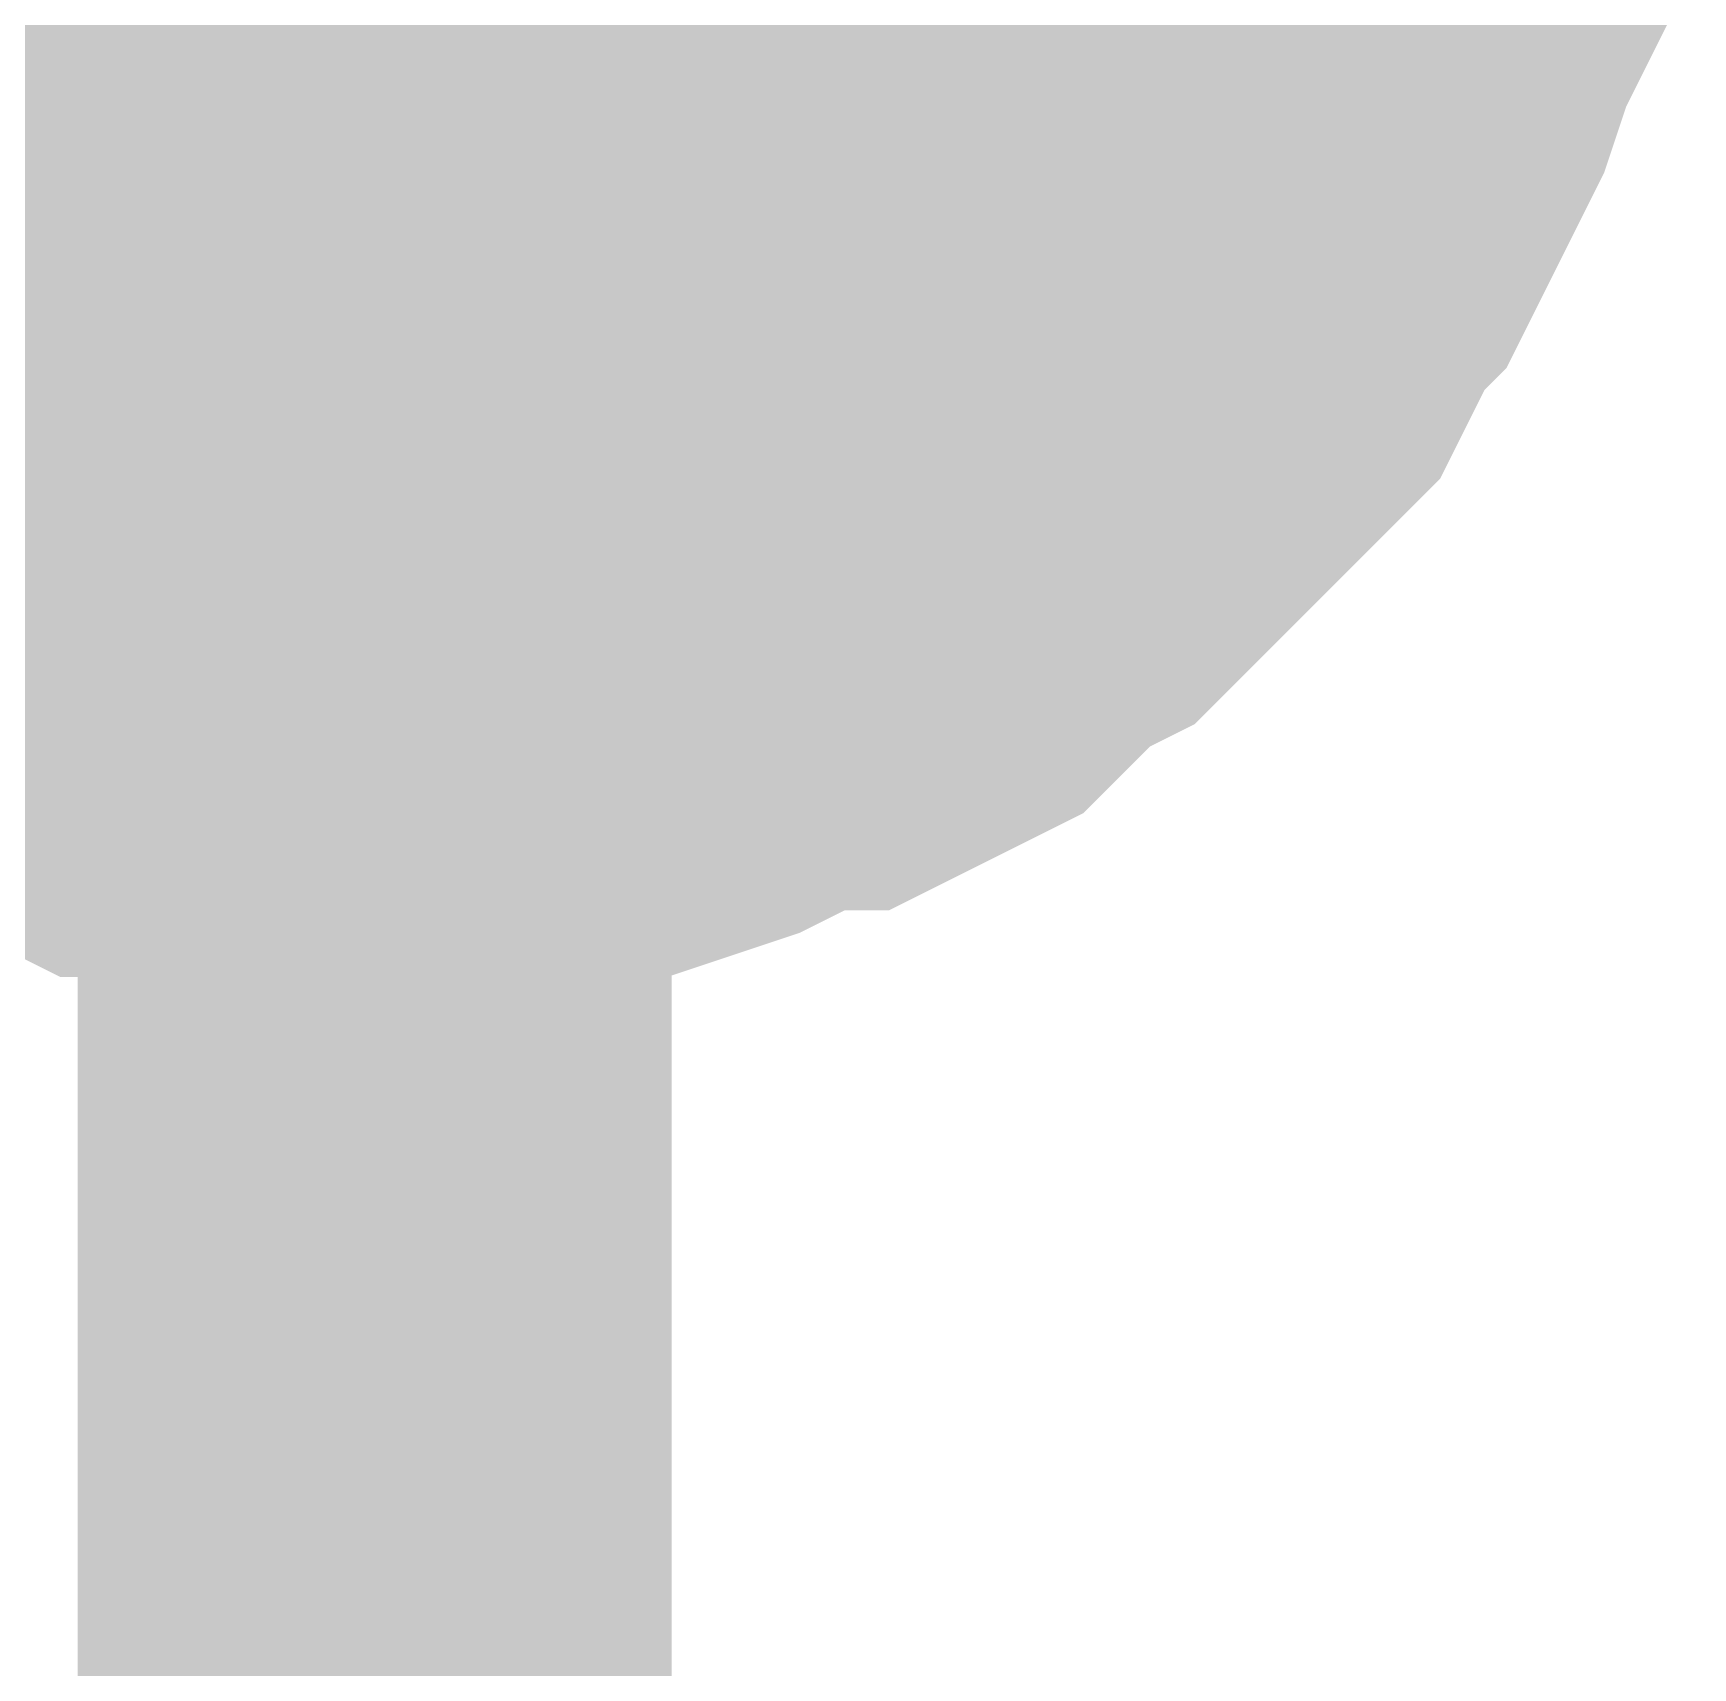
# Model space of a CAD drawing. Header units: inches. Extents: x 0 to 594, y 0 to 420.
# Drawn here: x 244.83 to 245.668, y 186.499 to 187.324 of the extents above; entities that cross this region are included whole.
import ezdxf

# ---------------------------------------------------------------- set-up
doc = ezdxf.new("R2010")
doc.units = ezdxf.units.IN
doc.layers.add('Sheet', color=255, linetype='Continuous')

msp = doc.modelspace()

# ---------------------------------------------------------------- linework, layer by layer
at = {"layer": 'Sheet'}
msp.add_lwpolyline([(244.74601, 187.50001, 0.508, 0.508, 1), (245.25401, 187.50001, 0.508, 0.508, 1)], format="xyseb", close=True, dxfattribs=at)
for points in [[(245.51776, 187.4904, 0.29972, 0.29972, 0), (245.51776, 187.468, 0.29972, 0.29972, 0), (245.51776, 187.43441, 0.29972, 0.29972, 0), (245.50656, 187.41201, 0.29972, 0.29972, 0), (245.50656, 187.38961, 0.29972, 0.29972, 0), (245.50656, 187.36721, 0.29972, 0.29972, 0), (245.49536, 187.34482, 0.29972, 0.29972, 0), (245.48416, 187.31122, 0.29972, 0.29972, 0), (245.47296, 187.28882, 0.29972, 0.29972, 0), (245.46177, 187.26643, 0.29972, 0.29972, 0), (245.45057, 187.24403, 0.29972, 0.29972, 0), (245.43937, 187.23283, 0.29972, 0.29972, 0), (245.42817, 187.21043, 0.29972, 0.29972, 0), (245.41697, 187.18803, 0.29972, 0.29972, 0), (245.39457, 187.16564, 0.29972, 0.29972, 0), (245.38337, 187.15444, 0.29972, 0.29972, 0), (245.36097, 187.13204, 0.29972, 0.29972, 0), (245.34977, 187.12084, 0.29972, 0.29972, 0), (245.32738, 187.09844, 0.29972, 0.29972, 0), (245.30498, 187.08724, 0.29972, 0.29972, 0), (245.29378, 187.07605, 0.29972, 0.29972, 0), (245.27138, 187.05365, 0.29972, 0.29972, 0), (245.24898, 187.04245, 0.29972, 0.29972, 0), (245.22658, 187.03125, 0.29972, 0.29972, 0), (245.20419, 187.03125, 0.29972, 0.29972, 0), (245.18179, 187.02005, 0.29972, 0.29972, 0), (245.15939, 187.00885, 0.29972, 0.29972, 0), (245.12579, 186.99765, 0.29972, 0.29972, 0), (245.10339, 186.99765, 0.29972, 0.29972, 0), (245.081, 186.99765, 0.29972, 0.29972, 0), (245.0586, 186.98646, 0.29972, 0.29972, 0), (245.025, 186.98646, 0.29972, 0.29972, 0), (245.0026, 186.98646, 0.29972, 0.29972, 0)], [(245.0026, 184.99307, 0.29972, 0.29972, 0), (245.0026, 187.4904, 0.29972, 0.29972, 0)], [(245.51776, 187.4904, 0.29972, 0.29972, 0), (245.51776, 187.468, 0.29972, 0.29972, 0), (245.51776, 187.43441, 0.29972, 0.29972, 0), (245.50656, 187.41201, 0.29972, 0.29972, 0), (245.50656, 187.38961, 0.29972, 0.29972, 0), (245.50656, 187.36721, 0.29972, 0.29972, 0), (245.49536, 187.34482, 0.29972, 0.29972, 0), (245.48416, 187.31122, 0.29972, 0.29972, 0), (245.47296, 187.28882, 0.29972, 0.29972, 0), (245.46177, 187.26643, 0.29972, 0.29972, 0), (245.45057, 187.24403, 0.29972, 0.29972, 0), (245.43937, 187.23283, 0.29972, 0.29972, 0), (245.42817, 187.21043, 0.29972, 0.29972, 0), (245.41697, 187.18803, 0.29972, 0.29972, 0), (245.39457, 187.16564, 0.29972, 0.29972, 0), (245.38337, 187.15444, 0.29972, 0.29972, 0), (245.36097, 187.13204, 0.29972, 0.29972, 0), (245.34977, 187.12084, 0.29972, 0.29972, 0), (245.32738, 187.09844, 0.29972, 0.29972, 0), (245.30498, 187.08724, 0.29972, 0.29972, 0), (245.29378, 187.07605, 0.29972, 0.29972, 0), (245.27138, 187.05365, 0.29972, 0.29972, 0), (245.24898, 187.04245, 0.29972, 0.29972, 0), (245.22658, 187.03125, 0.29972, 0.29972, 0), (245.20419, 187.03125, 0.29972, 0.29972, 0), (245.18179, 187.02005, 0.29972, 0.29972, 0), (245.15939, 187.00885, 0.29972, 0.29972, 0), (245.12579, 186.99765, 0.29972, 0.29972, 0), (245.10339, 186.99765, 0.29972, 0.29972, 0), (245.081, 186.99765, 0.29972, 0.29972, 0), (245.0586, 186.98646, 0.29972, 0.29972, 0), (245.025, 186.98646, 0.29972, 0.29972, 0), (245.0026, 186.98646, 0.29972, 0.29972, 0)], [(245.51776, 187.4904, 0.29972, 0.29972, 0), (245.51776, 187.468, 0.29972, 0.29972, 0), (245.51776, 187.43441, 0.29972, 0.29972, 0), (245.50656, 187.41201, 0.29972, 0.29972, 0), (245.50656, 187.38961, 0.29972, 0.29972, 0), (245.50656, 187.36721, 0.29972, 0.29972, 0), (245.49536, 187.34482, 0.29972, 0.29972, 0), (245.48416, 187.31122, 0.29972, 0.29972, 0), (245.47296, 187.28882, 0.29972, 0.29972, 0), (245.46177, 187.26643, 0.29972, 0.29972, 0), (245.45057, 187.24403, 0.29972, 0.29972, 0), (245.43937, 187.23283, 0.29972, 0.29972, 0), (245.42817, 187.21043, 0.29972, 0.29972, 0), (245.41697, 187.18803, 0.29972, 0.29972, 0), (245.39457, 187.16564, 0.29972, 0.29972, 0), (245.38337, 187.15444, 0.29972, 0.29972, 0), (245.36097, 187.13204, 0.29972, 0.29972, 0), (245.34977, 187.12084, 0.29972, 0.29972, 0), (245.32738, 187.09844, 0.29972, 0.29972, 0), (245.30498, 187.08724, 0.29972, 0.29972, 0), (245.29378, 187.07605, 0.29972, 0.29972, 0), (245.27138, 187.05365, 0.29972, 0.29972, 0), (245.24898, 187.04245, 0.29972, 0.29972, 0), (245.22658, 187.03125, 0.29972, 0.29972, 0), (245.20419, 187.03125, 0.29972, 0.29972, 0), (245.18179, 187.02005, 0.29972, 0.29972, 0), (245.15939, 187.00885, 0.29972, 0.29972, 0), (245.12579, 186.99765, 0.29972, 0.29972, 0), (245.10339, 186.99765, 0.29972, 0.29972, 0), (245.081, 186.99765, 0.29972, 0.29972, 0), (245.0586, 186.98646, 0.29972, 0.29972, 0), (245.025, 186.98646, 0.29972, 0.29972, 0), (245.0026, 186.98646, 0.29972, 0.29972, 0)], [(245.51776, 187.4904, 0.29972, 0.29972, 0), (245.51776, 187.468, 0.29972, 0.29972, 0), (245.51776, 187.43441, 0.29972, 0.29972, 0), (245.50656, 187.41201, 0.29972, 0.29972, 0), (245.50656, 187.38961, 0.29972, 0.29972, 0), (245.50656, 187.36721, 0.29972, 0.29972, 0), (245.49536, 187.34482, 0.29972, 0.29972, 0), (245.48416, 187.31122, 0.29972, 0.29972, 0), (245.47296, 187.28882, 0.29972, 0.29972, 0), (245.46177, 187.26643, 0.29972, 0.29972, 0), (245.45057, 187.24403, 0.29972, 0.29972, 0), (245.43937, 187.23283, 0.29972, 0.29972, 0), (245.42817, 187.21043, 0.29972, 0.29972, 0), (245.41697, 187.18803, 0.29972, 0.29972, 0), (245.39457, 187.16564, 0.29972, 0.29972, 0), (245.38337, 187.15444, 0.29972, 0.29972, 0), (245.36097, 187.13204, 0.29972, 0.29972, 0), (245.34977, 187.12084, 0.29972, 0.29972, 0), (245.32738, 187.09844, 0.29972, 0.29972, 0), (245.30498, 187.08724, 0.29972, 0.29972, 0), (245.29378, 187.07605, 0.29972, 0.29972, 0), (245.27138, 187.05365, 0.29972, 0.29972, 0), (245.24898, 187.04245, 0.29972, 0.29972, 0), (245.22658, 187.03125, 0.29972, 0.29972, 0), (245.20419, 187.03125, 0.29972, 0.29972, 0), (245.18179, 187.02005, 0.29972, 0.29972, 0), (245.15939, 187.00885, 0.29972, 0.29972, 0), (245.12579, 186.99765, 0.29972, 0.29972, 0), (245.10339, 186.99765, 0.29972, 0.29972, 0), (245.081, 186.99765, 0.29972, 0.29972, 0), (245.0586, 186.98646, 0.29972, 0.29972, 0), (245.025, 186.98646, 0.29972, 0.29972, 0), (245.0026, 186.98646, 0.29972, 0.29972, 0)], [(245.51776, 187.4904, 0.29972, 0.29972, 0), (245.51776, 187.468, 0.29972, 0.29972, 0), (245.51776, 187.43441, 0.29972, 0.29972, 0), (245.50656, 187.41201, 0.29972, 0.29972, 0), (245.50656, 187.38961, 0.29972, 0.29972, 0), (245.50656, 187.36721, 0.29972, 0.29972, 0), (245.49536, 187.34482, 0.29972, 0.29972, 0), (245.48416, 187.31122, 0.29972, 0.29972, 0), (245.47296, 187.28882, 0.29972, 0.29972, 0), (245.46177, 187.26643, 0.29972, 0.29972, 0), (245.45057, 187.24403, 0.29972, 0.29972, 0), (245.43937, 187.23283, 0.29972, 0.29972, 0), (245.42817, 187.21043, 0.29972, 0.29972, 0), (245.41697, 187.18803, 0.29972, 0.29972, 0), (245.39457, 187.16564, 0.29972, 0.29972, 0), (245.38337, 187.15444, 0.29972, 0.29972, 0), (245.36097, 187.13204, 0.29972, 0.29972, 0), (245.34977, 187.12084, 0.29972, 0.29972, 0), (245.32738, 187.09844, 0.29972, 0.29972, 0), (245.30498, 187.08724, 0.29972, 0.29972, 0), (245.29378, 187.07605, 0.29972, 0.29972, 0), (245.27138, 187.05365, 0.29972, 0.29972, 0), (245.24898, 187.04245, 0.29972, 0.29972, 0), (245.22658, 187.03125, 0.29972, 0.29972, 0), (245.20419, 187.03125, 0.29972, 0.29972, 0), (245.18179, 187.02005, 0.29972, 0.29972, 0), (245.15939, 187.00885, 0.29972, 0.29972, 0), (245.12579, 186.99765, 0.29972, 0.29972, 0), (245.10339, 186.99765, 0.29972, 0.29972, 0), (245.081, 186.99765, 0.29972, 0.29972, 0), (245.0586, 186.98646, 0.29972, 0.29972, 0), (245.025, 186.98646, 0.29972, 0.29972, 0), (245.0026, 186.98646, 0.29972, 0.29972, 0)], [(245.51776, 187.4904, 0.29972, 0.29972, 0), (245.51776, 187.468, 0.29972, 0.29972, 0), (245.51776, 187.43441, 0.29972, 0.29972, 0), (245.50656, 187.41201, 0.29972, 0.29972, 0), (245.50656, 187.38961, 0.29972, 0.29972, 0), (245.50656, 187.36721, 0.29972, 0.29972, 0), (245.49536, 187.34482, 0.29972, 0.29972, 0), (245.48416, 187.31122, 0.29972, 0.29972, 0), (245.47296, 187.28882, 0.29972, 0.29972, 0), (245.46177, 187.26643, 0.29972, 0.29972, 0), (245.45057, 187.24403, 0.29972, 0.29972, 0), (245.43937, 187.23283, 0.29972, 0.29972, 0), (245.42817, 187.21043, 0.29972, 0.29972, 0), (245.41697, 187.18803, 0.29972, 0.29972, 0), (245.39457, 187.16564, 0.29972, 0.29972, 0), (245.38337, 187.15444, 0.29972, 0.29972, 0), (245.36097, 187.13204, 0.29972, 0.29972, 0), (245.34977, 187.12084, 0.29972, 0.29972, 0), (245.32738, 187.09844, 0.29972, 0.29972, 0), (245.30498, 187.08724, 0.29972, 0.29972, 0), (245.29378, 187.07605, 0.29972, 0.29972, 0), (245.27138, 187.05365, 0.29972, 0.29972, 0), (245.24898, 187.04245, 0.29972, 0.29972, 0), (245.22658, 187.03125, 0.29972, 0.29972, 0), (245.20419, 187.03125, 0.29972, 0.29972, 0), (245.18179, 187.02005, 0.29972, 0.29972, 0), (245.15939, 187.00885, 0.29972, 0.29972, 0), (245.12579, 186.99765, 0.29972, 0.29972, 0), (245.10339, 186.99765, 0.29972, 0.29972, 0), (245.081, 186.99765, 0.29972, 0.29972, 0), (245.0586, 186.98646, 0.29972, 0.29972, 0), (245.025, 186.98646, 0.29972, 0.29972, 0), (245.0026, 186.98646, 0.29972, 0.29972, 0)], [(245.51776, 187.4904, 0.29972, 0.29972, 0), (245.51776, 187.468, 0.29972, 0.29972, 0), (245.51776, 187.43441, 0.29972, 0.29972, 0), (245.50656, 187.41201, 0.29972, 0.29972, 0), (245.50656, 187.38961, 0.29972, 0.29972, 0), (245.50656, 187.36721, 0.29972, 0.29972, 0), (245.49536, 187.34482, 0.29972, 0.29972, 0), (245.48416, 187.31122, 0.29972, 0.29972, 0), (245.47296, 187.28882, 0.29972, 0.29972, 0), (245.46177, 187.26643, 0.29972, 0.29972, 0), (245.45057, 187.24403, 0.29972, 0.29972, 0), (245.43937, 187.23283, 0.29972, 0.29972, 0), (245.42817, 187.21043, 0.29972, 0.29972, 0), (245.41697, 187.18803, 0.29972, 0.29972, 0), (245.39457, 187.16564, 0.29972, 0.29972, 0), (245.38337, 187.15444, 0.29972, 0.29972, 0), (245.36097, 187.13204, 0.29972, 0.29972, 0), (245.34977, 187.12084, 0.29972, 0.29972, 0), (245.32738, 187.09844, 0.29972, 0.29972, 0), (245.30498, 187.08724, 0.29972, 0.29972, 0), (245.29378, 187.07605, 0.29972, 0.29972, 0), (245.27138, 187.05365, 0.29972, 0.29972, 0), (245.24898, 187.04245, 0.29972, 0.29972, 0), (245.22658, 187.03125, 0.29972, 0.29972, 0), (245.20419, 187.03125, 0.29972, 0.29972, 0), (245.18179, 187.02005, 0.29972, 0.29972, 0), (245.15939, 187.00885, 0.29972, 0.29972, 0), (245.12579, 186.99765, 0.29972, 0.29972, 0), (245.10339, 186.99765, 0.29972, 0.29972, 0), (245.081, 186.99765, 0.29972, 0.29972, 0), (245.0586, 186.98646, 0.29972, 0.29972, 0), (245.025, 186.98646, 0.29972, 0.29972, 0), (245.0026, 186.98646, 0.29972, 0.29972, 0)], [(245.50656, 187.38961, 0.09906, 0.09906, 0), (245.50656, 187.36721, 0.09906, 0.09906, 0), (245.49536, 187.34482, 0.09906, 0.09906, 0), (245.48416, 187.31122, 0.09906, 0.09906, 0), (245.47296, 187.28882, 0.09906, 0.09906, 0), (245.46177, 187.26643, 0.09906, 0.09906, 0), (245.45057, 187.24403, 0.09906, 0.09906, 0), (245.43937, 187.23283, 0.09906, 0.09906, 0), (245.42817, 187.21043, 0.09906, 0.09906, 0), (245.41697, 187.18803, 0.09906, 0.09906, 0), (245.39457, 187.16564, 0.09906, 0.09906, 0), (245.38337, 187.15444, 0.09906, 0.09906, 0), (245.36097, 187.13204, 0.09906, 0.09906, 0), (245.34977, 187.12084, 0.09906, 0.09906, 0), (245.32738, 187.09844, 0.09906, 0.09906, 0), (245.30498, 187.08724, 0.09906, 0.09906, 0), (245.29378, 187.07605, 0.09906, 0.09906, 0), (245.27138, 187.05365, 0.09906, 0.09906, 0), (245.24898, 187.04245, 0.09906, 0.09906, 0), (245.22658, 187.03125, 0.09906, 0.09906, 0), (245.20419, 187.03125, 0.09906, 0.09906, 0), (245.18179, 187.02005, 0.09906, 0.09906, 0), (245.15939, 187.00885, 0.09906, 0.09906, 0), (245.12579, 186.99765, 0.09906, 0.09906, 0), (245.10339, 186.99765, 0.09906, 0.09906, 0), (245.081, 186.99765, 0.09906, 0.09906, 0), (245.0586, 186.98646, 0.09906, 0.09906, 0), (245.025, 186.98646, 0.09906, 0.09906, 0), (245.0026, 186.98646, 0.09906, 0.09906, 0)], [(245.50656, 187.38961, 0.09906, 0.09906, 0), (245.50656, 187.36721, 0.09906, 0.09906, 0), (245.49536, 187.34482, 0.09906, 0.09906, 0), (245.48416, 187.31122, 0.09906, 0.09906, 0), (245.47296, 187.28882, 0.09906, 0.09906, 0), (245.46177, 187.26643, 0.09906, 0.09906, 0), (245.45057, 187.24403, 0.09906, 0.09906, 0), (245.43937, 187.23283, 0.09906, 0.09906, 0), (245.42817, 187.21043, 0.09906, 0.09906, 0), (245.41697, 187.18803, 0.09906, 0.09906, 0), (245.39457, 187.16564, 0.09906, 0.09906, 0), (245.38337, 187.15444, 0.09906, 0.09906, 0), (245.36097, 187.13204, 0.09906, 0.09906, 0), (245.34977, 187.12084, 0.09906, 0.09906, 0), (245.32738, 187.09844, 0.09906, 0.09906, 0), (245.30498, 187.08724, 0.09906, 0.09906, 0), (245.29378, 187.07605, 0.09906, 0.09906, 0), (245.27138, 187.05365, 0.09906, 0.09906, 0), (245.24898, 187.04245, 0.09906, 0.09906, 0), (245.22658, 187.03125, 0.09906, 0.09906, 0), (245.20419, 187.03125, 0.09906, 0.09906, 0), (245.18179, 187.02005, 0.09906, 0.09906, 0), (245.15939, 187.00885, 0.09906, 0.09906, 0), (245.12579, 186.99765, 0.09906, 0.09906, 0), (245.10339, 186.99765, 0.09906, 0.09906, 0), (245.081, 186.99765, 0.09906, 0.09906, 0), (245.0586, 186.98646, 0.09906, 0.09906, 0), (245.025, 186.98646, 0.09906, 0.09906, 0), (245.0026, 186.98646, 0.09906, 0.09906, 0)], [(245.50656, 187.38961, 0.09906, 0.09906, 0), (245.50656, 187.36721, 0.09906, 0.09906, 0), (245.49536, 187.34482, 0.09906, 0.09906, 0), (245.48416, 187.31122, 0.09906, 0.09906, 0), (245.47296, 187.28882, 0.09906, 0.09906, 0), (245.46177, 187.26643, 0.09906, 0.09906, 0), (245.45057, 187.24403, 0.09906, 0.09906, 0), (245.43937, 187.23283, 0.09906, 0.09906, 0), (245.42817, 187.21043, 0.09906, 0.09906, 0), (245.41697, 187.18803, 0.09906, 0.09906, 0), (245.39457, 187.16564, 0.09906, 0.09906, 0), (245.38337, 187.15444, 0.09906, 0.09906, 0), (245.36097, 187.13204, 0.09906, 0.09906, 0), (245.34977, 187.12084, 0.09906, 0.09906, 0), (245.32738, 187.09844, 0.09906, 0.09906, 0), (245.30498, 187.08724, 0.09906, 0.09906, 0), (245.29378, 187.07605, 0.09906, 0.09906, 0), (245.27138, 187.05365, 0.09906, 0.09906, 0), (245.24898, 187.04245, 0.09906, 0.09906, 0), (245.22658, 187.03125, 0.09906, 0.09906, 0), (245.20419, 187.03125, 0.09906, 0.09906, 0), (245.18179, 187.02005, 0.09906, 0.09906, 0), (245.15939, 187.00885, 0.09906, 0.09906, 0), (245.12579, 186.99765, 0.09906, 0.09906, 0), (245.10339, 186.99765, 0.09906, 0.09906, 0), (245.081, 186.99765, 0.09906, 0.09906, 0), (245.0586, 186.98646, 0.09906, 0.09906, 0), (245.025, 186.98646, 0.09906, 0.09906, 0), (245.0026, 186.98646, 0.09906, 0.09906, 0)], [(245.50656, 187.38961, 0.09906, 0.09906, 0), (245.50656, 187.36721, 0.09906, 0.09906, 0), (245.49536, 187.34482, 0.09906, 0.09906, 0), (245.48416, 187.31122, 0.09906, 0.09906, 0), (245.47296, 187.28882, 0.09906, 0.09906, 0), (245.46177, 187.26643, 0.09906, 0.09906, 0), (245.45057, 187.24403, 0.09906, 0.09906, 0), (245.43937, 187.23283, 0.09906, 0.09906, 0), (245.42817, 187.21043, 0.09906, 0.09906, 0), (245.41697, 187.18803, 0.09906, 0.09906, 0), (245.39457, 187.16564, 0.09906, 0.09906, 0), (245.38337, 187.15444, 0.09906, 0.09906, 0), (245.36097, 187.13204, 0.09906, 0.09906, 0), (245.34977, 187.12084, 0.09906, 0.09906, 0), (245.32738, 187.09844, 0.09906, 0.09906, 0), (245.30498, 187.08724, 0.09906, 0.09906, 0), (245.29378, 187.07605, 0.09906, 0.09906, 0), (245.27138, 187.05365, 0.09906, 0.09906, 0), (245.24898, 187.04245, 0.09906, 0.09906, 0), (245.22658, 187.03125, 0.09906, 0.09906, 0), (245.20419, 187.03125, 0.09906, 0.09906, 0), (245.18179, 187.02005, 0.09906, 0.09906, 0), (245.15939, 187.00885, 0.09906, 0.09906, 0), (245.12579, 186.99765, 0.09906, 0.09906, 0), (245.10339, 186.99765, 0.09906, 0.09906, 0), (245.081, 186.99765, 0.09906, 0.09906, 0), (245.0586, 186.98646, 0.09906, 0.09906, 0), (245.025, 186.98646, 0.09906, 0.09906, 0), (245.0026, 186.98646, 0.09906, 0.09906, 0)], [(245.50656, 187.38961, 0.09906, 0.09906, 0), (245.50656, 187.36721, 0.09906, 0.09906, 0), (245.49536, 187.34482, 0.09906, 0.09906, 0), (245.48416, 187.31122, 0.09906, 0.09906, 0), (245.47296, 187.28882, 0.09906, 0.09906, 0), (245.46177, 187.26643, 0.09906, 0.09906, 0), (245.45057, 187.24403, 0.09906, 0.09906, 0), (245.43937, 187.23283, 0.09906, 0.09906, 0), (245.42817, 187.21043, 0.09906, 0.09906, 0), (245.41697, 187.18803, 0.09906, 0.09906, 0), (245.39457, 187.16564, 0.09906, 0.09906, 0), (245.38337, 187.15444, 0.09906, 0.09906, 0), (245.36097, 187.13204, 0.09906, 0.09906, 0), (245.34977, 187.12084, 0.09906, 0.09906, 0), (245.32738, 187.09844, 0.09906, 0.09906, 0), (245.30498, 187.08724, 0.09906, 0.09906, 0), (245.29378, 187.07605, 0.09906, 0.09906, 0), (245.27138, 187.05365, 0.09906, 0.09906, 0), (245.24898, 187.04245, 0.09906, 0.09906, 0), (245.22658, 187.03125, 0.09906, 0.09906, 0), (245.20419, 187.03125, 0.09906, 0.09906, 0), (245.18179, 187.02005, 0.09906, 0.09906, 0), (245.15939, 187.00885, 0.09906, 0.09906, 0), (245.12579, 186.99765, 0.09906, 0.09906, 0), (245.10339, 186.99765, 0.09906, 0.09906, 0), (245.081, 186.99765, 0.09906, 0.09906, 0), (245.0586, 186.98646, 0.09906, 0.09906, 0), (245.025, 186.98646, 0.09906, 0.09906, 0), (245.0026, 186.98646, 0.09906, 0.09906, 0)], [(245.50656, 187.38961, 0.09906, 0.09906, 0), (245.50656, 187.36721, 0.09906, 0.09906, 0), (245.49536, 187.34482, 0.09906, 0.09906, 0), (245.48416, 187.31122, 0.09906, 0.09906, 0), (245.47296, 187.28882, 0.09906, 0.09906, 0), (245.46177, 187.26643, 0.09906, 0.09906, 0), (245.45057, 187.24403, 0.09906, 0.09906, 0), (245.43937, 187.23283, 0.09906, 0.09906, 0), (245.42817, 187.21043, 0.09906, 0.09906, 0), (245.41697, 187.18803, 0.09906, 0.09906, 0), (245.39457, 187.16564, 0.09906, 0.09906, 0), (245.38337, 187.15444, 0.09906, 0.09906, 0), (245.36097, 187.13204, 0.09906, 0.09906, 0), (245.34977, 187.12084, 0.09906, 0.09906, 0), (245.32738, 187.09844, 0.09906, 0.09906, 0), (245.30498, 187.08724, 0.09906, 0.09906, 0), (245.29378, 187.07605, 0.09906, 0.09906, 0), (245.27138, 187.05365, 0.09906, 0.09906, 0), (245.24898, 187.04245, 0.09906, 0.09906, 0), (245.22658, 187.03125, 0.09906, 0.09906, 0), (245.20419, 187.03125, 0.09906, 0.09906, 0), (245.18179, 187.02005, 0.09906, 0.09906, 0), (245.15939, 187.00885, 0.09906, 0.09906, 0), (245.12579, 186.99765, 0.09906, 0.09906, 0), (245.10339, 186.99765, 0.09906, 0.09906, 0), (245.081, 186.99765, 0.09906, 0.09906, 0), (245.0586, 186.98646, 0.09906, 0.09906, 0), (245.025, 186.98646, 0.09906, 0.09906, 0), (245.0026, 186.98646, 0.09906, 0.09906, 0)], [(245.50656, 187.38961, 0.09906, 0.09906, 0), (245.50656, 187.36721, 0.09906, 0.09906, 0), (245.49536, 187.34482, 0.09906, 0.09906, 0), (245.48416, 187.31122, 0.09906, 0.09906, 0), (245.47296, 187.28882, 0.09906, 0.09906, 0), (245.46177, 187.26643, 0.09906, 0.09906, 0), (245.45057, 187.24403, 0.09906, 0.09906, 0), (245.43937, 187.23283, 0.09906, 0.09906, 0), (245.42817, 187.21043, 0.09906, 0.09906, 0), (245.41697, 187.18803, 0.09906, 0.09906, 0), (245.39457, 187.16564, 0.09906, 0.09906, 0), (245.38337, 187.15444, 0.09906, 0.09906, 0), (245.36097, 187.13204, 0.09906, 0.09906, 0), (245.34977, 187.12084, 0.09906, 0.09906, 0), (245.32738, 187.09844, 0.09906, 0.09906, 0), (245.30498, 187.08724, 0.09906, 0.09906, 0), (245.29378, 187.07605, 0.09906, 0.09906, 0), (245.27138, 187.05365, 0.09906, 0.09906, 0), (245.24898, 187.04245, 0.09906, 0.09906, 0), (245.22658, 187.03125, 0.09906, 0.09906, 0), (245.20419, 187.03125, 0.09906, 0.09906, 0), (245.18179, 187.02005, 0.09906, 0.09906, 0), (245.15939, 187.00885, 0.09906, 0.09906, 0), (245.12579, 186.99765, 0.09906, 0.09906, 0), (245.10339, 186.99765, 0.09906, 0.09906, 0), (245.081, 186.99765, 0.09906, 0.09906, 0), (245.0586, 186.98646, 0.09906, 0.09906, 0), (245.025, 186.98646, 0.09906, 0.09906, 0), (245.0026, 186.98646, 0.09906, 0.09906, 0)], [(245.0026, 186.98646, 0.29972, 0.29972, 0), (244.9802, 186.98646, 0.29972, 0.29972, 0), (244.94661, 186.98646, 0.29972, 0.29972, 0), (244.92421, 186.99765, 0.29972, 0.29972, 0), (244.90181, 186.99765, 0.29972, 0.29972, 0), (244.87941, 186.99765, 0.29972, 0.29972, 0), (244.85701, 187.00885, 0.29972, 0.29972, 0), (244.82342, 187.02005, 0.29972, 0.29972, 0), (244.80102, 187.03125, 0.29972, 0.29972, 0), (244.77862, 187.03125, 0.29972, 0.29972, 0), (244.75622, 187.04245, 0.29972, 0.29972, 0), (244.74502, 187.05365, 0.29972, 0.29972, 0), (244.72262, 187.07605, 0.29972, 0.29972, 0), (244.70023, 187.08724, 0.29972, 0.29972, 0), (244.67783, 187.09844, 0.29972, 0.29972, 0)], [(245.0026, 186.98646, 0.29972, 0.29972, 0), (244.9802, 186.98646, 0.29972, 0.29972, 0), (244.94661, 186.98646, 0.29972, 0.29972, 0), (244.92421, 186.99765, 0.29972, 0.29972, 0), (244.90181, 186.99765, 0.29972, 0.29972, 0), (244.87941, 186.99765, 0.29972, 0.29972, 0), (244.85701, 187.00885, 0.29972, 0.29972, 0), (244.82342, 187.02005, 0.29972, 0.29972, 0), (244.80102, 187.03125, 0.29972, 0.29972, 0), (244.77862, 187.03125, 0.29972, 0.29972, 0), (244.75622, 187.04245, 0.29972, 0.29972, 0), (244.74502, 187.05365, 0.29972, 0.29972, 0), (244.72262, 187.07605, 0.29972, 0.29972, 0), (244.70023, 187.08724, 0.29972, 0.29972, 0), (244.67783, 187.09844, 0.29972, 0.29972, 0)], [(245.0026, 186.98646, 0.29972, 0.29972, 0), (244.9802, 186.98646, 0.29972, 0.29972, 0), (244.94661, 186.98646, 0.29972, 0.29972, 0), (244.92421, 186.99765, 0.29972, 0.29972, 0), (244.90181, 186.99765, 0.29972, 0.29972, 0), (244.87941, 186.99765, 0.29972, 0.29972, 0), (244.85701, 187.00885, 0.29972, 0.29972, 0), (244.82342, 187.02005, 0.29972, 0.29972, 0), (244.80102, 187.03125, 0.29972, 0.29972, 0), (244.77862, 187.03125, 0.29972, 0.29972, 0), (244.75622, 187.04245, 0.29972, 0.29972, 0), (244.74502, 187.05365, 0.29972, 0.29972, 0), (244.72262, 187.07605, 0.29972, 0.29972, 0), (244.70023, 187.08724, 0.29972, 0.29972, 0), (244.67783, 187.09844, 0.29972, 0.29972, 0)], [(245.0026, 186.98646, 0.29972, 0.29972, 0), (244.9802, 186.98646, 0.29972, 0.29972, 0), (244.94661, 186.98646, 0.29972, 0.29972, 0), (244.92421, 186.99765, 0.29972, 0.29972, 0), (244.90181, 186.99765, 0.29972, 0.29972, 0), (244.87941, 186.99765, 0.29972, 0.29972, 0), (244.85701, 187.00885, 0.29972, 0.29972, 0), (244.82342, 187.02005, 0.29972, 0.29972, 0), (244.80102, 187.03125, 0.29972, 0.29972, 0), (244.77862, 187.03125, 0.29972, 0.29972, 0), (244.75622, 187.04245, 0.29972, 0.29972, 0), (244.74502, 187.05365, 0.29972, 0.29972, 0), (244.72262, 187.07605, 0.29972, 0.29972, 0), (244.70023, 187.08724, 0.29972, 0.29972, 0), (244.67783, 187.09844, 0.29972, 0.29972, 0)], [(245.0026, 186.98646, 0.29972, 0.29972, 0), (244.9802, 186.98646, 0.29972, 0.29972, 0), (244.94661, 186.98646, 0.29972, 0.29972, 0), (244.92421, 186.99765, 0.29972, 0.29972, 0), (244.90181, 186.99765, 0.29972, 0.29972, 0), (244.87941, 186.99765, 0.29972, 0.29972, 0), (244.85701, 187.00885, 0.29972, 0.29972, 0), (244.82342, 187.02005, 0.29972, 0.29972, 0), (244.80102, 187.03125, 0.29972, 0.29972, 0), (244.77862, 187.03125, 0.29972, 0.29972, 0), (244.75622, 187.04245, 0.29972, 0.29972, 0), (244.74502, 187.05365, 0.29972, 0.29972, 0), (244.72262, 187.07605, 0.29972, 0.29972, 0), (244.70023, 187.08724, 0.29972, 0.29972, 0), (244.67783, 187.09844, 0.29972, 0.29972, 0)], [(245.0026, 186.98646, 0.29972, 0.29972, 0), (244.9802, 186.98646, 0.29972, 0.29972, 0), (244.94661, 186.98646, 0.29972, 0.29972, 0), (244.92421, 186.99765, 0.29972, 0.29972, 0), (244.90181, 186.99765, 0.29972, 0.29972, 0), (244.87941, 186.99765, 0.29972, 0.29972, 0), (244.85701, 187.00885, 0.29972, 0.29972, 0), (244.82342, 187.02005, 0.29972, 0.29972, 0), (244.80102, 187.03125, 0.29972, 0.29972, 0), (244.77862, 187.03125, 0.29972, 0.29972, 0), (244.75622, 187.04245, 0.29972, 0.29972, 0), (244.74502, 187.05365, 0.29972, 0.29972, 0), (244.72262, 187.07605, 0.29972, 0.29972, 0), (244.70023, 187.08724, 0.29972, 0.29972, 0), (244.67783, 187.09844, 0.29972, 0.29972, 0)], [(245.0026, 186.98646, 0.29972, 0.29972, 0), (244.9802, 186.98646, 0.29972, 0.29972, 0), (244.94661, 186.98646, 0.29972, 0.29972, 0), (244.92421, 186.99765, 0.29972, 0.29972, 0), (244.90181, 186.99765, 0.29972, 0.29972, 0), (244.87941, 186.99765, 0.29972, 0.29972, 0), (244.85701, 187.00885, 0.29972, 0.29972, 0), (244.82342, 187.02005, 0.29972, 0.29972, 0), (244.80102, 187.03125, 0.29972, 0.29972, 0), (244.77862, 187.03125, 0.29972, 0.29972, 0), (244.75622, 187.04245, 0.29972, 0.29972, 0), (244.74502, 187.05365, 0.29972, 0.29972, 0), (244.72262, 187.07605, 0.29972, 0.29972, 0), (244.70023, 187.08724, 0.29972, 0.29972, 0), (244.67783, 187.09844, 0.29972, 0.29972, 0)], [(245.0026, 186.98646, 0.09906, 0.09906, 0), (244.9802, 186.98646, 0.09906, 0.09906, 0), (244.94661, 186.98646, 0.09906, 0.09906, 0), (244.92421, 186.99765, 0.09906, 0.09906, 0), (244.90181, 186.99765, 0.09906, 0.09906, 0), (244.87941, 186.99765, 0.09906, 0.09906, 0), (244.85701, 187.00885, 0.09906, 0.09906, 0), (244.82342, 187.02005, 0.09906, 0.09906, 0), (244.80102, 187.03125, 0.09906, 0.09906, 0), (244.77862, 187.03125, 0.09906, 0.09906, 0)], [(245.0026, 186.98646, 0.09906, 0.09906, 0), (244.9802, 186.98646, 0.09906, 0.09906, 0), (244.94661, 186.98646, 0.09906, 0.09906, 0), (244.92421, 186.99765, 0.09906, 0.09906, 0), (244.90181, 186.99765, 0.09906, 0.09906, 0), (244.87941, 186.99765, 0.09906, 0.09906, 0), (244.85701, 187.00885, 0.09906, 0.09906, 0), (244.82342, 187.02005, 0.09906, 0.09906, 0), (244.80102, 187.03125, 0.09906, 0.09906, 0), (244.77862, 187.03125, 0.09906, 0.09906, 0)], [(245.0026, 186.98646, 0.09906, 0.09906, 0), (244.9802, 186.98646, 0.09906, 0.09906, 0), (244.94661, 186.98646, 0.09906, 0.09906, 0), (244.92421, 186.99765, 0.09906, 0.09906, 0), (244.90181, 186.99765, 0.09906, 0.09906, 0), (244.87941, 186.99765, 0.09906, 0.09906, 0), (244.85701, 187.00885, 0.09906, 0.09906, 0), (244.82342, 187.02005, 0.09906, 0.09906, 0), (244.80102, 187.03125, 0.09906, 0.09906, 0), (244.77862, 187.03125, 0.09906, 0.09906, 0)], [(245.0026, 186.98646, 0.09906, 0.09906, 0), (244.9802, 186.98646, 0.09906, 0.09906, 0), (244.94661, 186.98646, 0.09906, 0.09906, 0), (244.92421, 186.99765, 0.09906, 0.09906, 0), (244.90181, 186.99765, 0.09906, 0.09906, 0), (244.87941, 186.99765, 0.09906, 0.09906, 0), (244.85701, 187.00885, 0.09906, 0.09906, 0), (244.82342, 187.02005, 0.09906, 0.09906, 0), (244.80102, 187.03125, 0.09906, 0.09906, 0), (244.77862, 187.03125, 0.09906, 0.09906, 0)], [(245.0026, 186.98646, 0.09906, 0.09906, 0), (244.9802, 186.98646, 0.09906, 0.09906, 0), (244.94661, 186.98646, 0.09906, 0.09906, 0), (244.92421, 186.99765, 0.09906, 0.09906, 0), (244.90181, 186.99765, 0.09906, 0.09906, 0), (244.87941, 186.99765, 0.09906, 0.09906, 0), (244.85701, 187.00885, 0.09906, 0.09906, 0), (244.82342, 187.02005, 0.09906, 0.09906, 0), (244.80102, 187.03125, 0.09906, 0.09906, 0), (244.77862, 187.03125, 0.09906, 0.09906, 0)], [(245.0026, 186.98646, 0.09906, 0.09906, 0), (244.9802, 186.98646, 0.09906, 0.09906, 0), (244.94661, 186.98646, 0.09906, 0.09906, 0), (244.92421, 186.99765, 0.09906, 0.09906, 0), (244.90181, 186.99765, 0.09906, 0.09906, 0), (244.87941, 186.99765, 0.09906, 0.09906, 0), (244.85701, 187.00885, 0.09906, 0.09906, 0), (244.82342, 187.02005, 0.09906, 0.09906, 0), (244.80102, 187.03125, 0.09906, 0.09906, 0), (244.77862, 187.03125, 0.09906, 0.09906, 0)], [(245.0026, 186.98646, 0.09906, 0.09906, 0), (244.9802, 186.98646, 0.09906, 0.09906, 0), (244.94661, 186.98646, 0.09906, 0.09906, 0), (244.92421, 186.99765, 0.09906, 0.09906, 0), (244.90181, 186.99765, 0.09906, 0.09906, 0), (244.87941, 186.99765, 0.09906, 0.09906, 0), (244.85701, 187.00885, 0.09906, 0.09906, 0), (244.82342, 187.02005, 0.09906, 0.09906, 0), (244.80102, 187.03125, 0.09906, 0.09906, 0), (244.77862, 187.03125, 0.09906, 0.09906, 0)]]:
    msp.add_lwpolyline(points, format="xyseb", dxfattribs=at)

doc.saveas('drawing.dxf')
